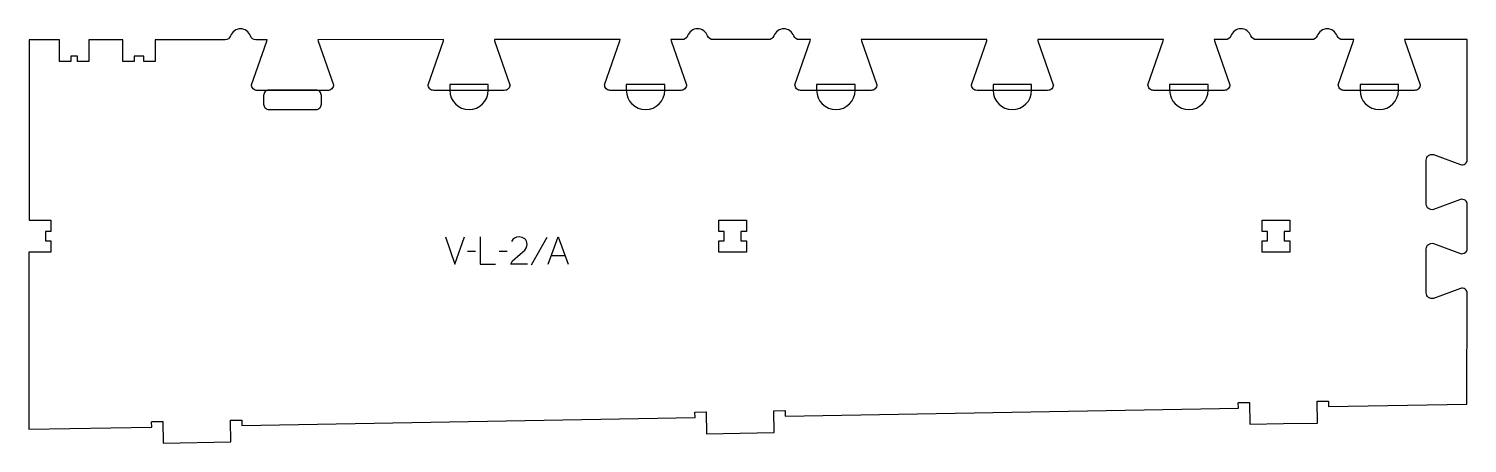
# Model space of a CAD drawing. Header units: millimetres. Extents: x -778 to 810, y -227 to 230.
import ezdxf

# ---------------------------------------------------------------- set-up
doc = ezdxf.new("R2010")
doc.units = ezdxf.units.MM
for name, color, linetype, true_color in [('1_ANYTOOL_1MMDEEP_LABELS_S', 2, 'Continuous', 0xffff00), ('3_ANYTOOL_CUTTHROUGH_INSID', 4, 'Continuous', 0x00ffff), ('4_ANYTOOL_CUTTHROUGH_OUTSI', 5, 'Continuous', 0x0000ff), ('5_ANYTOOL_HALF_MILL_9MM_IN', 3, 'Continuous', 0x00ff00)]:
    doc.layers.add(name, color=color, linetype=linetype, true_color=true_color)

msp = doc.modelspace()

# ---------------------------------------------------------------- linework, layer by layer
at = {"layer": '1_ANYTOOL_1MMDEEP_LABELS_S'}
for p, q in [((-206.1, -0.5), (-223.3, -31.2)), ((-284.8, -16.1), (-293.6, -16.2)), ((-249.9, -16.1), (-258.7, -16.2)), ((-201, -20.4), (-186, -20.4))]:
    msp.add_line(p, q, dxfattribs=at)
for points in [[(-318, 0), (-307.6, -30), (-297, 0)], [(-279.7, 0), (-279.7, -30), (-262.6, -30)], [(-227.4, -30), (-245.7, -29.9), (-244.1, -26.5), (-235.6, -19.1), (-230.2, -14.4), (-228.4, -11.6), (-227.8, -8.2), (-228.5, -4.7), (-229.3, -3.3), (-230.4, -2.1), (-233.2, -0.5), (-236.7, 0), (-239.5, -0.3), (-241.8, -1.3), (-243.7, -2.9), (-245.2, -5.1)], [(-204.4, -30), (-193.5, 0), (-182.5, -30)]]:
    msp.add_lwpolyline(points, dxfattribs=at)
at = {"layer": '3_ANYTOOL_CUTTHROUGH_INSID'}
for points in [[(-10.2, 6.1), (-16.2, 6.1), (-16.2, 18.6), (14.3, 18.6), (14.3, 6.1), (8.3, 6.1), (8.3, -4.4), (14.3, -4.4), (14.3, -16.9), (-16.2, -16.9), (-16.2, -4.4), (-10.2, -4.4)], [(589.8, 6.1), (583.8, 6.1), (583.8, 18.6), (614.3, 18.6), (614.3, 6.1), (608.3, 6.1), (608.3, -4.4), (614.3, -4.4), (614.3, -16.9), (583.8, -16.9), (583.8, -4.4), (589.8, -4.4)]]:
    msp.add_lwpolyline(points, close=True, dxfattribs=at)
at = {"layer": '4_ANYTOOL_CUTTHROUGH_OUTSI'}
msp.add_lwpolyline([(-642.4, -209.7), (-642.5, -203.9, -0.414214), (-642.3, -203.7), (-630.3, -203.5, -0.414214), (-630, -203.7), (-629.6, -227.4), (-555.1, -226.1), (-555.5, -202.4, -0.414214), (-555.3, -202.1), (-543.3, -201.9, -0.414214), (-543, -202.2), (-542.9, -207.9), (-42.4, -199.2), (-42.5, -193.4, -0.414214), (-42.3, -193.2), (-30.3, -193, -0.414214), (-30, -193.2), (-29.6, -217), (7.6, -216.3), (44.9, -215.7), (44.5, -191.9, -0.414214), (44.7, -191.7), (56.7, -191.5, -0.414214), (57, -191.7), (57.1, -197.5), (557.6, -188.7), (557.5, -183, -0.414214), (557.7, -182.7), (569.7, -182.5, -0.414214), (570, -182.8), (570.4, -206.5), (607.6, -205.8), (644.9, -205.2), (644.5, -181.5, -0.414214), (644.7, -181.2), (656.7, -181, -0.414214), (657, -181.2), (657.1, -187), (810, -184.3), (810.3, -62.2, 0.501976), (802.9, -56.7), (773.1, -67.7, -0.015611), (773.1, -67.7, -0.502397), (765.1, -61.7), (765.1, -13.2, -0.502397), (773.1, -7.2, -0.015604), (773.1, -7.2), (802.9, -18.2, 0.501977), (810.3, -12.7), (810.3, 35.8, 0.501976), (802.9, 41.3), (773.1, 30.3, -0.015611), (773.1, 30.3, -0.502397), (765.1, 36.3), (765.1, 84.8, -0.502397), (773.1, 90.8, -0.015604), (773.1, 90.8), (802.9, 79.8, 0.501977), (810.3, 85.3), (810.3, 217.6), (741.2, 217.6), (741.4, 216.2), (758.3, 167.9), (758.4, 167.8, -0.414214), (752.1, 161.6), (674.1, 161.6, -0.414214), (667.9, 167.8), (667.9, 167.9), (684.8, 216.2), (685, 217.6), (672.6, 217.6, -0.317837), (666.7, 221.7, 0.707107), (644.6, 221.7, -0.317837), (638.7, 217.6), (577.4, 217.6, -0.317837), (571.5, 221.7, 0.707107), (549.3, 221.7, -0.317837), (543.4, 217.6), (531, 217.6), (531.2, 216.2), (548.1, 167.9), (548.2, 167.8, -0.414214), (541.9, 161.6), (463.9, 161.6, -0.414214), (457.7, 167.8), (457.7, 167.9), (474.6, 216.2), (474.8, 217.6), (336.1, 217.6), (336.3, 216.2), (353.2, 167.9), (353.3, 167.8, -0.414214), (347, 161.6), (269, 161.6, -0.414214), (262.8, 167.8), (262.8, 167.9), (279.7, 216.2), (279.9, 217.6), (141.2, 217.6), (141.4, 216.2), (158.3, 167.9), (158.4, 167.8, -0.414214), (152.1, 161.6), (74.1, 161.6, -0.414214), (67.9, 167.8), (67.9, 167.9), (84.8, 216.2), (85, 217.6), (72.6, 217.6, -0.317837), (66.7, 221.7, 0.707107), (44.6, 221.7, -0.317837), (38.7, 217.6), (-22.6, 217.6, -0.317837), (-28.5, 221.7, 0.707107), (-50.7, 221.7, -0.317837), (-56.6, 217.6), (-69, 217.6), (-68.8, 216.2), (-51.9, 167.9), (-51.8, 167.8, -0.414214), (-58.1, 161.6), (-136.1, 161.6, -0.414214), (-142.3, 167.8), (-142.3, 167.9), (-125.4, 216.2), (-125.2, 217.6), (-263.9, 217.6), (-263.7, 216.2), (-246.8, 167.9), (-246.7, 167.8, -0.414214), (-253, 161.6), (-331, 161.6, -0.414214), (-337.2, 167.8), (-337.2, 167.9), (-320.3, 216.2), (-320.1, 217.6), (-458.8, 217.5), (-458.6, 216.1), (-441.7, 167.8), (-441.6, 167.8, -0.414214), (-447.9, 161.5), (-525.9, 161.5, -0.414214), (-532.1, 167.8), (-532.1, 167.8), (-515.2, 216.1), (-515, 217.5), (-527.4, 217.5, -0.317837), (-533.3, 221.7, 0.707107), (-555.4, 221.7, -0.317837), (-561.3, 217.5), (-638.7, 217.5), (-638.7, 193.8, -0.414214), (-639, 193.5), (-651, 193.5, -0.414214), (-651.2, 193.8), (-651.2, 199.5), (-661.7, 199.5), (-661.7, 193.8, -0.414214), (-662, 193.5), (-674, 193.5, -0.414214), (-674.2, 193.8), (-674.2, 217.5), (-711.7, 217.5), (-711.7, 193.8, -0.414214), (-711.9, 193.5), (-723.9, 193.5, -0.414214), (-724.2, 193.8), (-724.2, 199.5), (-731.7, 199.5), (-731.7, 193.8, -0.414214), (-732, 193.5), (-744, 193.5, -0.414214), (-744.2, 193.8), (-744.2, 217.5), (-777.7, 217.5), (-777.8, 18.6), (-754.1, 18.6, -0.414214), (-753.8, 18.4), (-753.8, 6.4, -0.414214), (-754.1, 6.1), (-759.8, 6.1), (-759.8, -4.4), (-754.1, -4.4, -0.414214), (-753.8, -4.6), (-753.8, -16.6, -0.414214), (-754.1, -16.9), (-777.9, -16.9), (-778.1, -212)], format="xyb", close=True, dxfattribs=at)
at = {"layer": '5_ANYTOOL_HALF_MILL_9MM_IN'}
for points in [[(-512.8, 162, 0.414214), (-518.8, 156), (-518.8, 146.6, 0.414214), (-512.8, 140.6), (-461, 140.6, 0.414214), (-455, 146.6), (-455, 156, 0.414214), (-461, 162)], [(-313.2, 161.8, 1), (-270.7, 161.8), (-270.7, 168.1), (-313.2, 168.1)], [(-118.3, 161.8, 1), (-75.8, 161.8), (-75.8, 168.1), (-118.3, 168.1)], [(91.9, 161.8, 1), (134.4, 161.8), (134.4, 168.1), (91.9, 168.1)], [(286.8, 161.8, 1), (329.3, 161.8), (329.3, 168.1), (286.8, 168.1)], [(481.7, 161.8, 1), (524.2, 161.8), (524.2, 168.1), (481.7, 168.1)], [(691.9, 161.8, 1), (734.4, 161.8), (734.4, 168.1), (691.9, 168.1)]]:
    msp.add_lwpolyline(points, format="xyb", close=True, dxfattribs=at)

doc.saveas('drawing.dxf')
